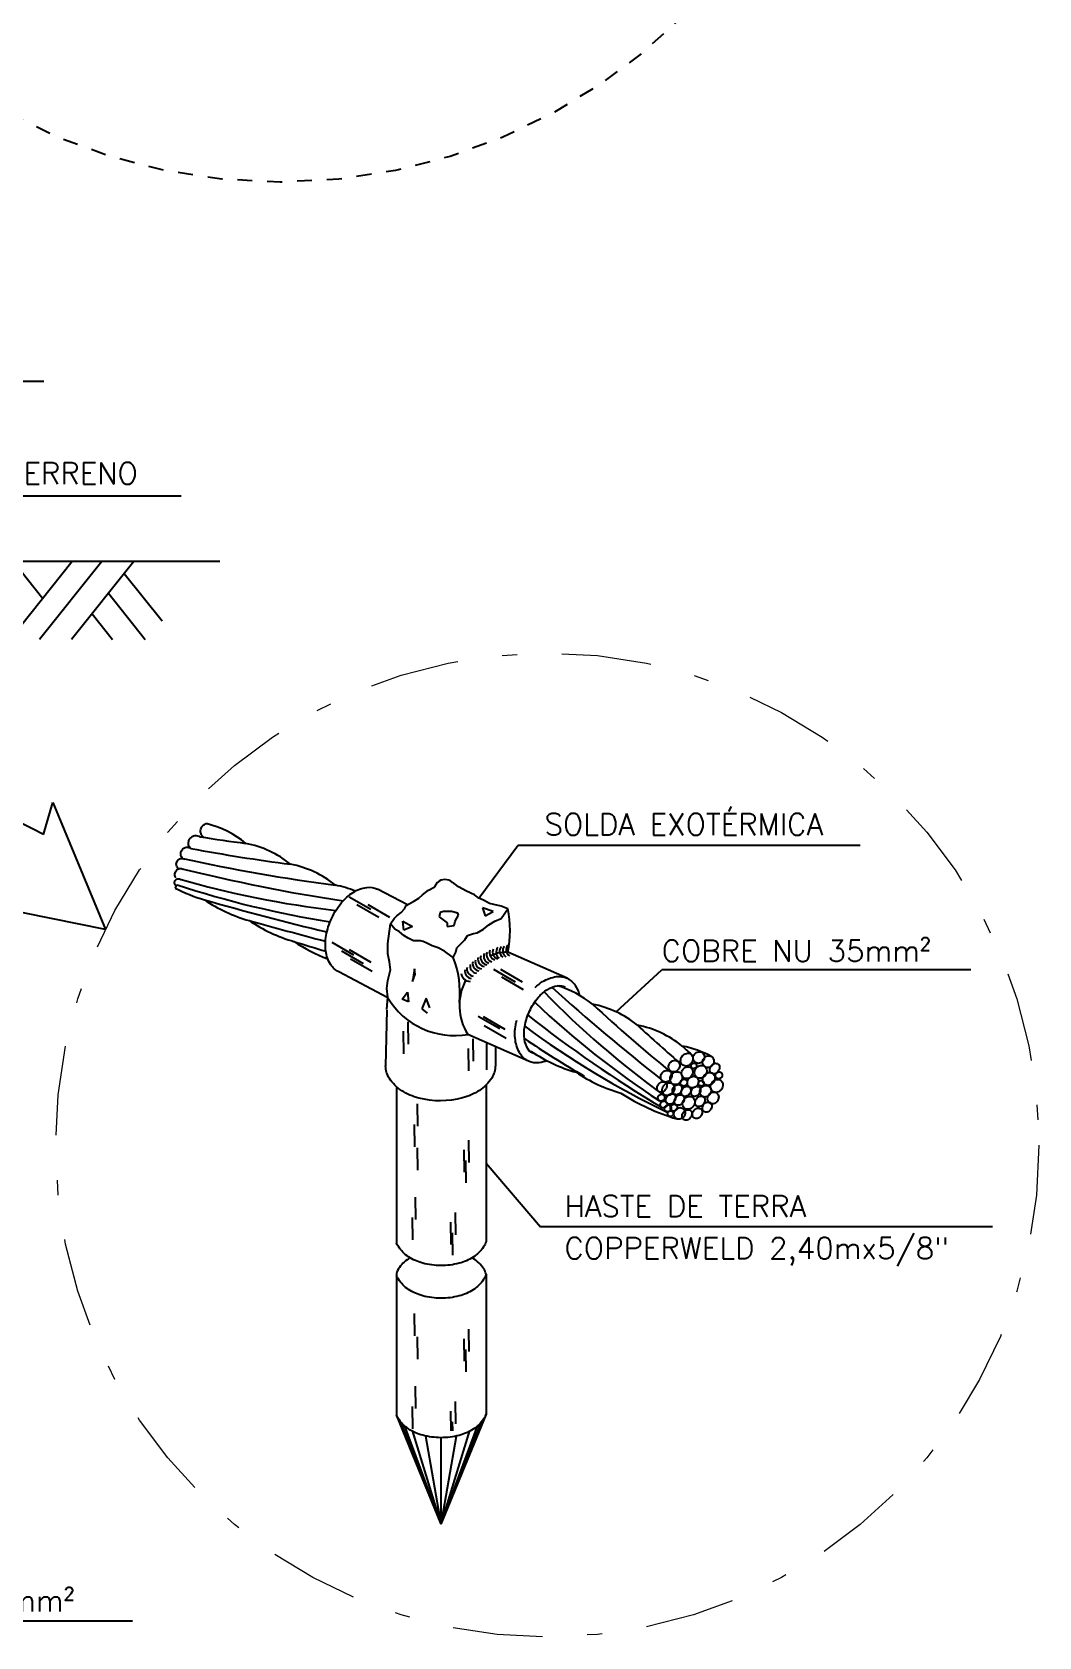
# Model space of a CAD drawing. Header units: millimetres. Extents: x 0 to 114, y 0 to 82.
# Drawn here: x 90.75 to 97.49, y 2.98 to 13.71 of the extents above; entities that cross this region are included whole.
import ezdxf

# ---------------------------------------------------------------- set-up
doc = ezdxf.new("R2010")
doc.units = ezdxf.units.MM
doc.linetypes.add('DASHDOT', pattern=[1, 0.5, -0.25, 0, -0.25])
doc.linetypes.add('DASHDOT2', pattern=[0.5, 0.25, -0.125, 0, -0.125])
for name, color, linetype in [('01', 7, 'Continuous'), ('03', 3, 'Continuous'), ('3', 3, 'Continuous'), ('AUXI-1', 1, 'Continuous'), ('AUXI-2', 2, 'Continuous'), ('SOLID', 254, 'Continuous')]:
    doc.layers.add(name, color=color, linetype=linetype)
doc.styles.add('60-125', font='romans.shx', dxfattribs={"height": 0.2})

# ---------------------------------------------------------------- blocks, each defined once
blk = doc.blocks.new('A$C05F867AE')
at = {"color": 252, "linetype": 'DASHDOT', "lineweight": 0}
blk.add_circle((7.07, 4.2043), 2.7421, dxfattribs=at)
at = {"layer": '01'}
for p, q in [((4.2597, 5.9347), (4.313, 6.1141)), ((4.313, 6.1141), (4.6054, 5.4062)), ((4.6054, 5.4062), (3.9974, 5.5287))]:
    blk.add_line(p, q, dxfattribs=at)
blk.add_arc((2.0971, 1.8554), 4.617, 62.06994, 115.9743, dxfattribs=at)
at = {"layer": '03', "color": 254, "linetype": 'DASHDOT2', "ltscale": 0.1}
blk.add_circle((5.5804, 12.7624), 3.1909, dxfattribs=at)
at = {"layer": '3', "color": 252}
for p, q in [((4.4211, 7.4573), (4.0738, 7.0224)), ((4.0924, 7.4573), (4.2568, 7.2515)), ((4.5855, 7.4573), (4.2381, 7.0224)), ((4.7647, 7.4573), (4.4174, 7.0224)), ((4.7106, 7.3895), (4.9216, 7.1253)), ((4.6228, 7.2796), (4.8282, 7.0224)), ((4.5313, 7.165), (4.6452, 7.0224))]:
    blk.add_line(p, q, dxfattribs=at)
at = {"layer": 'AUXI-1', "color": 252}
for points in [[(5.1539, 5.9191, -0.096725), (5.1425, 5.9322, -0.097742), (5.1369, 5.9484, -0.099216), (5.138, 5.9655, -0.100283), (5.1455, 5.9807, -0.100283), (5.1583, 5.9917, -0.061382), (5.1682, 5.9958, -0.097742)], [(5.0818, 5.8578, -0.108346), (5.0727, 5.8687, -0.102042), (5.0686, 5.8832, -0.094232), (5.0703, 5.8984, -0.089366), (5.0778, 5.9127, -0.089366), (5.0898, 5.9235, -0.094232), (5.1041, 5.929, -0.102042), (5.1191, 5.9286, -0.108346), (5.132, 5.9225, -0.108346)], [(5.0379, 5.8013, -0.104382), (5.0295, 5.8112, -0.100739), (5.0256, 5.8241, -0.095982), (5.0269, 5.8376, -0.09287), (5.0333, 5.8501, -0.09287), (5.0438, 5.8594, -0.095982), (5.0566, 5.8641, -0.100739), (5.0701, 5.8635, -0.104382), (5.0818, 5.8578, -0.104382)], [(5.0007, 5.6932, -0.118585), (4.9947, 5.7007, -0.104671), (4.9923, 5.7112, -0.089579), (4.994, 5.7222, -0.081212), (4.9999, 5.733, -0.081212), (5.0088, 5.7413, -0.089579), (5.0191, 5.7458, -0.104671), (5.0299, 5.746, -0.118585), (5.0386, 5.742, -0.118585)], [(5.0148, 5.7444, -0.103042), (5.0064, 5.7524, -0.100261), (5.0017, 5.7634, -0.096564), (5.0015, 5.7753, -0.094103), (5.006, 5.7868, -0.094103), (5.0143, 5.7958, -0.096564), (5.0251, 5.801, -0.100261), (5.037, 5.8017, -0.103042), (5.0478, 5.7977, -0.103042)], [(5.0332, 5.8058, -0.057478), (5.0383, 5.8017, -0.100261)], [(5.0006, 5.6497, -0.094202), (4.9947, 5.6563, -0.09661), (4.9919, 5.6644, -0.100222), (4.9923, 5.6729, -0.102935), (4.9959, 5.6804, -0.102935), (5.0022, 5.6857, -0.100222), (5.0104, 5.6883, -0.09661), (5.0189, 5.6875, -0.094202), (5.0268, 5.6835, -0.094202)]]:
    blk.add_lwpolyline(points, format="xyb", dxfattribs=at)
for points in [[(7.798, 4.6713, -0.110801), (7.8055, 4.6626, -0.102767), (7.8089, 4.6507, -0.09313), (7.8076, 4.6382, -0.087299), (7.8015, 4.6263, -0.087299), (7.7917, 4.6171, -0.09313), (7.7801, 4.6123, -0.102767), (7.7677, 4.6122, -0.110801), (7.7573, 4.6169, -0.110801), (7.7498, 4.6257, -0.102767), (7.7464, 4.6375, -0.09313), (7.7477, 4.65, -0.087299), (7.7538, 4.662, -0.087299), (7.7636, 4.6712, -0.09313), (7.7752, 4.676, -0.102767), (7.7876, 4.676, -0.110801)], [(7.8705, 4.7104, -0.112931), (7.8786, 4.7009, -0.103347), (7.8822, 4.6879, -0.092165), (7.8806, 4.6741, -0.085565), (7.8738, 4.6609, -0.085565), (7.863, 4.6507, -0.092165), (7.8502, 4.6452, -0.103347), (7.8367, 4.6451, -0.112931), (7.8253, 4.6501, -0.112931), (7.8173, 4.6596, -0.103347), (7.8137, 4.6727, -0.092165), (7.8153, 4.6864, -0.085565), (7.8221, 4.6997, -0.085565), (7.8329, 4.7099, -0.092165), (7.8456, 4.7153, -0.103347), (7.8592, 4.7155, -0.112931)], [(7.8968, 4.6582, -0.09978), (7.9009, 4.6537, -0.099016), (7.9029, 4.6479, -0.097954), (7.9025, 4.6418, -0.097216), (7.8998, 4.6362, -0.097216), (7.8952, 4.6321, -0.097954), (7.8895, 4.63, -0.099016), (7.8833, 4.6303, -0.09978), (7.8779, 4.6329, -0.09978), (7.8738, 4.6375, -0.099016), (7.8718, 4.6432, -0.097954), (7.8722, 4.6494, -0.097216), (7.8749, 4.6549, -0.097216), (7.8795, 4.6591, -0.097954), (7.8852, 4.6611, -0.099016), (7.8913, 4.6608, -0.09978)], [(7.935, 4.7187, -0.106529), (7.9428, 4.7097, -0.101465), (7.9465, 4.6978, -0.095039), (7.9454, 4.6852, -0.090946), (7.9395, 4.6734, -0.090946), (7.9298, 4.6644, -0.095039), (7.9181, 4.6598, -0.101465), (7.9056, 4.66, -0.106529), (7.8948, 4.665, -0.106529), (7.887, 4.674, -0.101465), (7.8833, 4.6859, -0.095039), (7.8844, 4.6984, -0.090946), (7.8903, 4.7102, -0.090946), (7.9, 4.7192, -0.095039), (7.9117, 4.7238, -0.101465), (7.9242, 4.7236, -0.106529)], [(7.9881, 4.6959, -0.106529), (7.9959, 4.687, -0.101465), (7.9996, 4.675, -0.095039), (7.9984, 4.6625, -0.090946), (7.9926, 4.6507, -0.090946), (7.9829, 4.6417, -0.095039), (7.9711, 4.6371, -0.101465), (7.9587, 4.6373, -0.106529), (7.9479, 4.6422, -0.106529), (7.94, 4.6512, -0.101465), (7.9363, 4.6631, -0.095039), (7.9375, 4.6757, -0.090946), (7.9434, 4.6875, -0.090946), (7.953, 4.6965, -0.095039), (7.9648, 4.7011, -0.101465), (7.9773, 4.7009, -0.106529)], [(8.0228, 4.6558, -0.122187), (8.0288, 4.6485, -0.105357), (8.0313, 4.6378, -0.08792), (8.0296, 4.6266, -0.078612), (8.0237, 4.6155, -0.078612), (8.0146, 4.6067, -0.08792), (8.0044, 4.6019, -0.105357), (7.9935, 4.6013, -0.122187), (7.9847, 4.6049, -0.122187), (7.9787, 4.6123, -0.105357), (7.9762, 4.6229, -0.08792), (7.9779, 4.6341, -0.078612), (7.9838, 4.6453, -0.078612), (7.9929, 4.6541, -0.08792), (8.0031, 4.6589, -0.105357), (8.014, 4.6595, -0.122187)], [(7.7541, 4.6153, -0.110801), (7.7615, 4.6065, -0.102767), (7.765, 4.5947, -0.09313), (7.7636, 4.5822, -0.087299), (7.7575, 4.5702, -0.087299), (7.7477, 4.561, -0.09313), (7.7361, 4.5562, -0.102767), (7.7238, 4.5562, -0.110801), (7.7133, 4.5609, -0.110801), (7.7058, 4.5696, -0.102767), (7.7024, 4.5815, -0.09313), (7.7038, 4.594, -0.087299), (7.7098, 4.6059, -0.087299), (7.7196, 4.6151, -0.09313), (7.7312, 4.6199, -0.102767), (7.7436, 4.62, -0.110801)], [(7.8114, 4.6074, -0.112931), (7.8194, 4.5979, -0.103347), (7.8231, 4.5849, -0.092165), (7.8214, 4.5711, -0.085565), (7.8147, 4.5579, -0.085565), (7.8038, 4.5476, -0.092165), (7.7911, 4.5422, -0.103347), (7.7776, 4.542, -0.112931), (7.7662, 4.5471, -0.112931), (7.7582, 4.5566, -0.103347), (7.7545, 4.5696, -0.092165), (7.7561, 4.5834, -0.085565), (7.7629, 4.5966, -0.085565), (7.7737, 4.6068, -0.092165), (7.7865, 4.6123, -0.103347), (7.8, 4.6124, -0.112931)], [(7.8437, 4.5683, -0.106794), (7.8484, 4.563, -0.101551), (7.8505, 4.5559, -0.094922), (7.8499, 4.5484, -0.090713), (7.8463, 4.5413, -0.090713), (7.8406, 4.536, -0.094922), (7.8335, 4.5332, -0.101551), (7.8261, 4.5333, -0.106794), (7.8197, 4.5363, -0.106794), (7.815, 4.5416, -0.101551), (7.8128, 4.5487, -0.094922), (7.8135, 4.5562, -0.090713), (7.817, 4.5633, -0.090713), (7.8228, 4.5686, -0.094922), (7.8298, 4.5714, -0.101551), (7.8373, 4.5713, -0.106794)], [(7.8708, 4.635, -0.110801), (7.8783, 4.6262, -0.102767), (7.8817, 4.6144, -0.09313), (7.8803, 4.6019, -0.087299), (7.8743, 4.5899, -0.087299), (7.8645, 4.5807, -0.09313), (7.8529, 4.5759, -0.102767), (7.8405, 4.5759, -0.110801), (7.83, 4.5806, -0.110801), (7.8226, 4.5893, -0.102767), (7.8192, 4.6012, -0.09313), (7.8205, 4.6137, -0.087299), (7.8266, 4.6256, -0.087299), (7.8364, 4.6348, -0.09313), (7.848, 4.6396, -0.102767), (7.8603, 4.6397, -0.110801)], [(7.9027, 4.5819, -0.110801), (7.9101, 4.5732, -0.102767), (7.9135, 4.5613, -0.09313), (7.9122, 4.5488, -0.087299), (7.9061, 4.5369, -0.087299), (7.8963, 4.5277, -0.09313), (7.8847, 4.5229, -0.102767), (7.8724, 4.5228, -0.110801), (7.8619, 4.5275, -0.110801), (7.8544, 4.5363, -0.102767), (7.851, 4.5481, -0.09313), (7.8524, 4.5606, -0.087299), (7.8584, 4.5726, -0.087299), (7.8682, 4.5818, -0.09313), (7.8798, 4.5866, -0.102767), (7.8922, 4.5866, -0.110801)], [(7.9479, 4.6422, -0.112931), (7.9559, 4.6328, -0.103347), (7.9595, 4.6197, -0.092165), (7.9579, 4.606, -0.085565), (7.9511, 4.5927, -0.085565), (7.9403, 4.5825, -0.092165), (7.9276, 4.5771, -0.103347), (7.914, 4.5769, -0.112931), (7.9027, 4.5819, -0.112931), (7.8946, 4.5914, -0.103347), (7.891, 4.6045, -0.092165), (7.8926, 4.6182, -0.085565), (7.8994, 4.6315, -0.085565), (7.9102, 4.6417, -0.092165), (7.9229, 4.6471, -0.103347), (7.9365, 4.6473, -0.112931)], [(7.9378, 4.5613, -0.09978), (7.9418, 4.5567, -0.099016), (7.9438, 4.5509, -0.097954), (7.9434, 4.5448, -0.097216), (7.9408, 4.5393, -0.097216), (7.9362, 4.5351, -0.097954), (7.9304, 4.533, -0.099016), (7.9243, 4.5333, -0.09978), (7.9188, 4.536, -0.09978), (7.9148, 4.5405, -0.099016), (7.9128, 4.5463, -0.097954), (7.9131, 4.5524, -0.097216), (7.9158, 4.558, -0.097216), (7.9204, 4.5621, -0.097954), (7.9262, 4.5642, -0.099016), (7.9323, 4.5639, -0.09978)], [(7.9933, 4.6028, -0.112931), (8.0014, 4.5934, -0.103347), (8.005, 4.5803, -0.092165), (8.0034, 4.5666, -0.085565), (7.9966, 4.5533, -0.085565), (7.9858, 4.5431, -0.092165), (7.9731, 4.5377, -0.103347), (7.9595, 4.5375, -0.112931), (7.9481, 4.5425, -0.112931), (7.9401, 4.552, -0.103347), (7.9365, 4.5651, -0.092165), (7.9381, 4.5788, -0.085565), (7.9449, 4.5921, -0.085565), (7.9557, 4.6023, -0.092165), (7.9684, 4.6077, -0.103347), (7.982, 4.6079, -0.112931)], [(8.0376, 4.5639, -0.112931), (8.0457, 4.5544, -0.103347), (8.0493, 4.5414, -0.092165), (8.0477, 4.5276, -0.085565), (8.0409, 4.5144, -0.085565), (8.0301, 4.5042, -0.092165), (8.0174, 4.4987, -0.103347), (8.0038, 4.4986, -0.112931), (7.9924, 4.5036, -0.112931), (7.9844, 4.5131, -0.103347), (7.9808, 4.5261, -0.092165), (7.9824, 4.5399, -0.085565), (7.9892, 4.5531, -0.085565), (8, 4.5634, -0.092165), (8.0127, 4.5688, -0.103347), (8.0263, 4.569, -0.112931)], [(8.0391, 4.6085, -0.106794), (8.0438, 4.6031, -0.101551), (8.046, 4.596, -0.094922), (8.0453, 4.5885, -0.090713), (8.0418, 4.5815, -0.090713), (8.036, 4.5761, -0.094922), (8.029, 4.5733, -0.101551), (8.0215, 4.5735, -0.106794), (8.0151, 4.5764, -0.106794), (8.0105, 4.5818, -0.101551), (8.0083, 4.5889, -0.094922), (8.0089, 4.5964, -0.090713), (8.0125, 4.6034, -0.090713), (8.0182, 4.6088, -0.094922), (8.0253, 4.6116, -0.101551), (8.0327, 4.6114, -0.106794)], [(7.7284, 4.5533, -0.122187), (7.7344, 4.5459, -0.105357), (7.737, 4.5353, -0.08792), (7.7352, 4.5241, -0.078612), (7.7293, 4.5129, -0.078612), (7.7203, 4.5041, -0.08792), (7.7101, 4.4993, -0.105357), (7.6991, 4.4987, -0.122187), (7.6904, 4.5024, -0.122187), (7.6844, 4.5098, -0.105357), (7.6819, 4.5204, -0.08792), (7.6836, 4.5316, -0.078612), (7.6895, 4.5428, -0.078612), (7.6986, 4.5516, -0.08792), (7.7088, 4.5564, -0.105357), (7.7197, 4.557, -0.122187)], [(7.7177, 4.4842, -0.106794), (7.7223, 4.4789, -0.101551), (7.7245, 4.4718, -0.094922), (7.7238, 4.4643, -0.090713), (7.7203, 4.4572, -0.090713), (7.7145, 4.4519, -0.094922), (7.7075, 4.4491, -0.101551), (7.7001, 4.4492, -0.106794), (7.6936, 4.4522, -0.106794), (7.689, 4.4575, -0.101551), (7.6868, 4.4646, -0.094922), (7.6875, 4.4721, -0.090713), (7.691, 4.4792, -0.090713), (7.6968, 4.4845, -0.094922), (7.7038, 4.4873, -0.101551), (7.7112, 4.4872, -0.106794)], [(7.7671, 4.5455, -0.112931), (7.7752, 4.536, -0.103347), (7.7788, 4.5229, -0.092165), (7.7772, 4.5092, -0.085565), (7.7704, 4.4959, -0.085565), (7.7596, 4.4857, -0.092165), (7.7468, 4.4803, -0.103347), (7.7333, 4.4801, -0.112931), (7.7219, 4.4852, -0.112931), (7.7139, 4.4947, -0.103347), (7.7103, 4.5077, -0.092165), (7.7119, 4.5215, -0.085565), (7.7187, 4.5347, -0.085565), (7.7295, 4.5449, -0.092165), (7.7422, 4.5504, -0.103347), (7.7558, 4.5505, -0.112931)], [(7.777, 4.4866, -0.122187), (7.783, 4.4793, -0.105357), (7.7855, 4.4686, -0.08792), (7.7838, 4.4574, -0.078612), (7.7779, 4.4463, -0.078612), (7.7688, 4.4375, -0.08792), (7.7586, 4.4327, -0.105357), (7.7476, 4.4321, -0.122187), (7.7389, 4.4358, -0.122187), (7.7329, 4.4431, -0.105357), (7.7304, 4.4537, -0.08792), (7.7321, 4.4649, -0.078612), (7.738, 4.4761, -0.078612), (7.7471, 4.4849, -0.08792), (7.7573, 4.4897, -0.105357), (7.7682, 4.4903, -0.122187)], [(7.8126, 4.5373, -0.120068), (7.8185, 4.5302, -0.104968), (7.821, 4.5199, -0.088896), (7.8194, 4.5092, -0.080125), (7.8139, 4.4985, -0.080125), (7.8052, 4.4902, -0.088896), (7.7953, 4.4856, -0.104968), (7.7848, 4.4852, -0.120068), (7.7763, 4.4888, -0.120068), (7.7704, 4.4959, -0.104968), (7.7679, 4.5062, -0.088896), (7.7695, 4.5169, -0.080125), (7.7751, 4.5276, -0.080125), (7.7837, 4.536, -0.088896), (7.7936, 4.5405, -0.104968), (7.8041, 4.541, -0.120068)], [(7.8255, 4.4806, -0.122187), (7.8315, 4.4732, -0.105357), (7.834, 4.4626, -0.08792), (7.8323, 4.4514, -0.078612), (7.8264, 4.4402, -0.078612), (7.8173, 4.4314, -0.08792), (7.8071, 4.4266, -0.105357), (7.7962, 4.426, -0.122187), (7.7874, 4.4297, -0.122187), (7.7814, 4.437, -0.105357), (7.7789, 4.4477, -0.08792), (7.7806, 4.4589, -0.078612), (7.7865, 4.47, -0.078612), (7.7956, 4.4788, -0.08792), (7.8058, 4.4836, -0.105357), (7.8168, 4.4842, -0.122187)], [(7.8619, 4.5275, -0.120068), (7.8678, 4.5204, -0.104968), (7.8703, 4.5101, -0.088896), (7.8687, 4.4994, -0.080125), (7.8631, 4.4887, -0.080125), (7.8544, 4.4804, -0.088896), (7.8446, 4.4758, -0.104968), (7.834, 4.4754, -0.120068), (7.8255, 4.479, -0.120068), (7.8196, 4.4861, -0.104968), (7.8171, 4.4964, -0.088896), (7.8187, 4.5071, -0.080125), (7.8243, 4.5178, -0.080125), (7.833, 4.5262, -0.088896), (7.8428, 4.5307, -0.104968), (7.8534, 4.5312, -0.120068)], [(7.8811, 4.4695, -0.112931), (7.8892, 4.46, -0.103347), (7.8928, 4.447, -0.092165), (7.8912, 4.4332, -0.085565), (7.8844, 4.42, -0.085565), (7.8736, 4.4097, -0.092165), (7.8609, 4.4043, -0.103347), (7.8473, 4.4042, -0.112931), (7.8359, 4.4092, -0.112931), (7.8279, 4.4187, -0.103347), (7.8243, 4.4317, -0.092165), (7.8259, 4.4455, -0.085565), (7.8327, 4.4587, -0.085565), (7.8435, 4.469, -0.092165), (7.8562, 4.4744, -0.103347), (7.8698, 4.4746, -0.112931)], [(7.9165, 4.5275, -0.120068), (7.9224, 4.5204, -0.104968), (7.9249, 4.5101, -0.088896), (7.9233, 4.4994, -0.080125), (7.9177, 4.4887, -0.080125), (7.909, 4.4804, -0.088896), (7.8992, 4.4758, -0.104968), (7.8886, 4.4754, -0.120068), (7.8801, 4.479, -0.120068), (7.8742, 4.4861, -0.104968), (7.8717, 4.4964, -0.088896), (7.8733, 4.5071, -0.080125), (7.8789, 4.5178, -0.080125), (7.8876, 4.5262, -0.088896), (7.8974, 4.5307, -0.104968), (7.908, 4.5312, -0.120068)], [(7.9407, 4.473, -0.122187), (7.9467, 4.4656, -0.105357), (7.9492, 4.455, -0.08792), (7.9475, 4.4438, -0.078612), (7.9416, 4.4326, -0.078612), (7.9326, 4.4238, -0.08792), (7.9223, 4.419, -0.105357), (7.9114, 4.4184, -0.122187), (7.9027, 4.4221, -0.122187), (7.8967, 4.4295, -0.105357), (7.8942, 4.4401, -0.08792), (7.8959, 4.4513, -0.078612), (7.9018, 4.4625, -0.078612), (7.9108, 4.4713, -0.08792), (7.9211, 4.4761, -0.105357), (7.932, 4.4767, -0.122187)], [(7.9729, 4.5315, -0.110801), (7.9804, 4.5228, -0.102767), (7.9838, 4.5109, -0.09313), (7.9825, 4.4984, -0.087299), (7.9764, 4.4865, -0.087299), (7.9666, 4.4773, -0.09313), (7.955, 4.4725, -0.102767), (7.9426, 4.4724, -0.110801), (7.9322, 4.4771, -0.110801), (7.9247, 4.4859, -0.102767), (7.9213, 4.4977, -0.09313), (7.9226, 4.5102, -0.087299), (7.9287, 4.5222, -0.087299), (7.9385, 4.5314, -0.09313), (7.9501, 4.5362, -0.102767), (7.9625, 4.5362, -0.110801)], [(8.0149, 4.4936, -0.110801), (8.0224, 4.4849, -0.102767), (8.0258, 4.473, -0.09313), (8.0245, 4.4605, -0.087299), (8.0184, 4.4486, -0.087299), (8.0086, 4.4394, -0.09313), (7.997, 4.4346, -0.102767), (7.9846, 4.4345, -0.110801), (7.9742, 4.4392, -0.110801), (7.9667, 4.448, -0.102767), (7.9633, 4.4598, -0.09313), (7.9646, 4.4723, -0.087299), (7.9707, 4.4843, -0.087299), (7.9805, 4.4935, -0.09313), (7.9921, 4.4983, -0.102767), (8.0045, 4.4983, -0.110801)], [(7.7313, 4.4464, -0.106794), (7.736, 4.441, -0.101551), (7.7382, 4.4339, -0.094922), (7.7375, 4.4264, -0.090713), (7.734, 4.4193, -0.090713), (7.7282, 4.414, -0.094922), (7.7212, 4.4112, -0.101551), (7.7137, 4.4113, -0.106794), (7.7073, 4.4143, -0.106794), (7.7026, 4.4196, -0.101551), (7.7005, 4.4267, -0.094922), (7.7011, 4.4342, -0.090713), (7.7047, 4.4413, -0.090713), (7.7104, 4.4467, -0.094922), (7.7175, 4.4494, -0.101551), (7.7249, 4.4493, -0.106794)], [(7.7542, 4.4244, -0.106794), (7.7589, 4.419, -0.101551), (7.7611, 4.4119, -0.094922), (7.7604, 4.4044, -0.090713), (7.7569, 4.3974, -0.090713), (7.7511, 4.392, -0.094922), (7.7441, 4.3893, -0.101551), (7.7366, 4.3894, -0.106794), (7.7302, 4.3923, -0.106794), (7.7256, 4.3977, -0.101551), (7.7234, 4.4048, -0.094922), (7.7241, 4.4123, -0.090713), (7.7276, 4.4193, -0.090713), (7.7333, 4.4247, -0.094922), (7.7404, 4.4275, -0.101551), (7.7478, 4.4274, -0.106794)], [(7.7664, 4.3915, -0.09978), (7.7705, 4.387, -0.099016), (7.7725, 4.3812, -0.097954), (7.7721, 4.3751, -0.097216), (7.7694, 4.3696, -0.097216), (7.7648, 4.3654, -0.097954), (7.7591, 4.3633, -0.099016), (7.753, 4.3636, -0.09978), (7.7475, 4.3662, -0.09978), (7.7434, 4.3708, -0.099016), (7.7414, 4.3766, -0.097954), (7.7418, 4.3827, -0.097216), (7.7445, 4.3882, -0.097216), (7.7491, 4.3924, -0.097954), (7.7548, 4.3945, -0.099016), (7.7609, 4.3942, -0.09978)], [(7.7874, 4.4282, -0.106794), (7.7921, 4.4228, -0.101551), (7.7943, 4.4157, -0.094922), (7.7936, 4.4082, -0.090713), (7.7901, 4.4012, -0.090713), (7.7843, 4.3958, -0.094922), (7.7773, 4.393, -0.101551), (7.7698, 4.3931, -0.106794), (7.7634, 4.3961, -0.106794), (7.7588, 4.4014, -0.101551), (7.7566, 4.4086, -0.094922), (7.7572, 4.4161, -0.090713), (7.7608, 4.4231, -0.090713), (7.7665, 4.4285, -0.094922), (7.7736, 4.4312, -0.101551), (7.781, 4.4311, -0.106794)], [(7.8274, 4.4073, -0.110801), (7.8348, 4.3985, -0.102767), (7.8383, 4.3867, -0.09313), (7.8369, 4.3742, -0.087299), (7.8308, 4.3622, -0.087299), (7.8211, 4.353, -0.09313), (7.8094, 4.3482, -0.102767), (7.7971, 4.3482, -0.110801), (7.7866, 4.3529, -0.110801), (7.7791, 4.3616, -0.102767), (7.7757, 4.3735, -0.09313), (7.7771, 4.386, -0.087299), (7.7831, 4.3979, -0.087299), (7.7929, 4.4071, -0.09313), (7.8045, 4.4119, -0.102767), (7.8169, 4.412, -0.110801)], [(7.8679, 4.3972, -0.122187), (7.8739, 4.3899, -0.105357), (7.8765, 4.3792, -0.08792), (7.8747, 4.368, -0.078612), (7.8688, 4.3569, -0.078612), (7.8598, 4.3481, -0.08792), (7.8496, 4.3433, -0.105357), (7.8386, 4.3427, -0.122187), (7.8299, 4.3464, -0.122187), (7.8239, 4.3537, -0.105357), (7.8214, 4.3643, -0.08792), (7.8231, 4.3755, -0.078612), (7.829, 4.3867, -0.078612), (7.838, 4.3955, -0.08792), (7.8483, 4.4003, -0.105357), (7.8592, 4.4009, -0.122187)], [(7.9256, 4.4063, -0.122187), (7.9316, 4.399, -0.105357), (7.9341, 4.3883, -0.08792), (7.9324, 4.3771, -0.078612), (7.9265, 4.366, -0.078612), (7.9174, 4.3572, -0.08792), (7.9072, 4.3524, -0.105357), (7.8962, 4.3518, -0.122187), (7.8875, 4.3554, -0.122187), (7.8815, 4.3628, -0.105357), (7.879, 4.3734, -0.08792), (7.8807, 4.3846, -0.078612), (7.8866, 4.3958, -0.078612), (7.8957, 4.4046, -0.08792), (7.9059, 4.4094, -0.105357), (7.9168, 4.41, -0.122187)], [(7.9795, 4.44, -0.120068), (7.9854, 4.4329, -0.104968), (7.9879, 4.4227, -0.088896), (7.9863, 4.4119, -0.080125), (7.9807, 4.4012, -0.080125), (7.9721, 4.3929, -0.088896), (7.9622, 4.3883, -0.104968), (7.9516, 4.3879, -0.120068), (7.9431, 4.3915, -0.120068), (7.9373, 4.3987, -0.104968), (7.9348, 4.4089, -0.088896), (7.9363, 4.4197, -0.080125), (7.9419, 4.4303, -0.080125), (7.9506, 4.4387, -0.088896), (7.9605, 4.4432, -0.104968), (7.971, 4.4437, -0.120068)]]:
    blk.add_lwpolyline(points, format="xyb", close=True, dxfattribs=at)
for centre, radius, start, end in [((5.0338, 5.4514), 0.5607, 50.7631, 76.13426), ((6.6699, 15.7238), 9.9212, 261.08233, 262.57873), ((6.9199, 15.6072), 9.9212, 259.32329, 262.57873), ((5.2838, 5.3349), 0.5607, 50.7631, 79.2369), ((7.4197, 15.3741), 9.9212, 256.02938, 261.36923), ((7.1698, 15.4907), 9.9212, 257.59151, 262.57873), ((5.5337, 5.2184), 0.5607, 50.7631, 79.2369), ((5.0206, 5.6337), 0.0256, 124.61084, 173.70231), ((5.4121, 6.444), 0.9088, 242.68493, 253.72662), ((6.7396, 10.9396), 5.5619, 251.83893, 260.88353), ((6.5291, 10.9386), 5.4644, 253.90889, 263.28992), ((5.7836, 5.1018), 0.5607, 67.39211, 79.2369), ((9.3966, 20.3027), 15.329, 253.94594, 256.58702), ((5.6621, 6.3274), 0.9088, 236.27338, 253.72662), ((16.3, 44.9327), 40.9528, 254.57484, 255.1913), ((5.912, 6.2109), 0.9088, 236.27338, 253.72662), ((51.3824, 155.1813), 156.6641, 253.030237, 253.098098), ((6.1619, 6.0944), 0.9088, 236.27338, 249.64116), ((10.7453, 8.6605), 5.1596, 224.28628, 233.98239), ((13.7853, 12.4107), 9.9212, 227.60196, 232.19561), ((6.9679, 4.5544), 0.5607, 50.7631, 73.57318), ((11.2317, 10.3407), 6.8945, 231.72946, 239.23165), ((10.3364, 8.5095), 4.842, 226.44073, 236.96345), ((14.0352, 12.2941), 9.9212, 227.42127, 230.73767), ((7.2178, 4.4379), 0.5607, 50.7631, 79.2369), ((9.9239, 8.9079), 5.0211, 233.59884, 244.20293), ((7.4677, 4.3213), 0.5607, 50.7631, 79.2369), ((14.2851, 12.1776), 9.9212, 227.42127, 229.34775), ((10.0063, 9.322), 5.4644, 235.89167, 240.02793), ((14.5351, 12.061), 9.9212, 227.42127, 227.87933), ((7.7177, 4.2048), 0.5607, 61.16324, 79.2369), ((7.2351, 5.5988), 0.9088, 253.05731, 253.72662), ((7.485, 5.4822), 0.9088, 236.27338, 253.72662), ((7.735, 5.3657), 0.9088, 236.27338, 253.72662), ((8.1619, 5.5637), 1.269, 237.51344, 253.03353)]:
    blk.add_arc(centre, radius, start, end, dxfattribs=at)
at = {"layer": 'AUXI-2', "color": 7}
for p, q in [((6.4077, 5.6242), (6.4422, 5.6439)), ((6.4422, 5.6439), (6.457, 5.6686)), ((6.5754, 5.6439), (6.5409, 5.6686)), ((6.6198, 5.6193), (6.5754, 5.6439)), ((6.0861, 5.5162), (5.9649, 5.5862)), ((6.2898, 5.5426), (6.1232, 5.6312)), ((6.2832, 5.5388), (6.3288, 5.5651)), ((6.3288, 5.5651), (6.3535, 5.5798)), ((6.3535, 5.5798), (6.3732, 5.5996)), ((6.3732, 5.5996), (6.4077, 5.6242)), ((6.6642, 5.5996), (6.6198, 5.6193)), ((6.6888, 5.5798), (6.6642, 5.5996)), ((6.7135, 5.57), (6.6888, 5.5798)), ((6.748, 5.5503), (6.7135, 5.57)), ((6.7727, 5.5453), (6.748, 5.5503)), ((6.1297, 5.4726), (6.0085, 5.5426)), ((6.1928, 5.4726), (6.0715, 5.5426)), ((6.1956, 5.4371), (6.2154, 5.4665)), ((6.2154, 5.4665), (6.2302, 5.4813)), ((6.2302, 5.4813), (6.2548, 5.501)), ((6.2548, 5.501), (6.2746, 5.5207)), ((6.2746, 5.5207), (6.2832, 5.5388)), ((6.4718, 5.501), (6.4669, 5.4763)), ((6.4669, 5.4763), (6.5113, 5.4419)), ((6.4916, 5.5059), (6.4718, 5.501)), ((6.5359, 5.5059), (6.4916, 5.5059)), ((6.5705, 5.4961), (6.5359, 5.5059)), ((6.5557, 5.4517), (6.5754, 5.4862)), ((6.5754, 5.4862), (6.5705, 5.4961)), ((6.7677, 5.5059), (6.7086, 5.5256)), ((6.7086, 5.5256), (6.7234, 5.4813)), ((6.7234, 5.4813), (6.7677, 5.5059)), ((6.8121, 5.5355), (6.7727, 5.5453)), ((6.7776, 5.4517), (6.8121, 5.4665)), ((6.8504, 5.521), (6.8121, 5.5355)), ((6.8121, 5.4665), (6.8504, 5.521)), ((6.1809, 5.3285), (6.1956, 5.4371)), ((6.2203, 5.4074), (6.1956, 5.4371)), ((6.245, 5.3926), (6.2203, 5.4074)), ((6.2696, 5.3729), (6.245, 5.3926)), ((6.2647, 5.4517), (6.3189, 5.4221)), ((6.2696, 5.4024), (6.2647, 5.4517)), ((6.3189, 5.4221), (6.2696, 5.4024)), ((6.2943, 5.3581), (6.2696, 5.3729)), ((6.5113, 5.4419), (6.5113, 5.4221)), ((6.5113, 5.4221), (6.5507, 5.4271)), ((6.5507, 5.4271), (6.5557, 5.4517)), ((6.6099, 5.3482), (6.6247, 5.3729)), ((6.6247, 5.3729), (6.6592, 5.3827)), ((6.6592, 5.3827), (6.679, 5.3876)), ((6.679, 5.3876), (6.7135, 5.4074)), ((6.7135, 5.4074), (6.7431, 5.432)), ((6.7431, 5.432), (6.7776, 5.4517)), ((5.9915, 5.2631), (5.8703, 5.3331)), ((6.0449, 5.2147), (5.9236, 5.2847)), ((6.0885, 5.2217), (5.9673, 5.2917)), ((6.1809, 5.2694), (6.1809, 5.3285)), ((6.3239, 5.3433), (6.2943, 5.3581)), ((6.3633, 5.3433), (6.3239, 5.3433)), ((6.3781, 5.3384), (6.3633, 5.3433)), ((6.4028, 5.3285), (6.3781, 5.3384)), ((6.4274, 5.3137), (6.4028, 5.3285)), ((6.462, 5.3039), (6.4274, 5.3137)), ((6.4965, 5.2841), (6.462, 5.3039)), ((6.5113, 5.2743), (6.4965, 5.2841)), ((6.5442, 5.2504), (6.5606, 5.2792)), ((6.5606, 5.2792), (6.5655, 5.3039)), ((6.5655, 5.3039), (6.5803, 5.3186)), ((6.5803, 5.3186), (6.5951, 5.3334)), ((6.5951, 5.3334), (6.6099, 5.3482)), ((7.1803, 5.1338), (6.8504, 5.2791)), ((6.0934, 5.1711), (5.9721, 5.241)), ((6.1907, 5.225), (6.1809, 5.2694)), ((6.1956, 5.1806), (6.1907, 5.225)), ((6.5442, 5.2504), (6.5113, 5.2743)), ((6.1804, 5.0243), (5.9077, 5.1692)), ((6.1759, 5.0771), (6.1809, 5.1215)), ((6.1809, 5.1215), (6.1956, 5.1806)), ((6.3288, 5.1856), (6.3189, 5.1166)), ((6.3189, 5.1166), (6.3337, 5.156)), ((6.3337, 5.156), (6.3288, 5.1856)), ((6.8935, 5.1129), (6.7723, 5.1829)), ((6.9323, 5.1129), (6.8111, 5.1829)), ((6.9372, 5.0693), (6.8159, 5.1393)), ((6.1809, 5.0279), (6.1759, 5.0771)), ((6.1759, 4.9589), (6.1809, 5.0279)), ((6.2615, 5.0176), (6.2911, 5.057)), ((6.296, 5.0028), (6.2615, 5.0176)), ((6.2911, 5.057), (6.296, 5.0028)), ((6.3946, 5.0225), (6.37, 4.9634)), ((6.4144, 4.9683), (6.3946, 5.0225)), ((6.1759, 4.9556), (6.1686, 4.6453)), ((6.37, 4.9634), (6.3996, 4.9387)), ((6.8062, 4.8512), (6.685, 4.9212)), ((6.2657, 4.8381), (6.2678, 4.7135)), ((6.2917, 4.8916), (6.2938, 4.767)), ((6.8353, 4.8485), (6.7141, 4.9185)), ((6.8402, 4.7979), (6.7189, 4.8679)), ((6.9649, 4.6718), (6.6265, 4.8211)), ((6.6283, 4.7424), (6.6305, 4.6178)), ((6.6543, 4.7959), (6.6565, 4.6713)), ((6.7312, 4.7723), (6.731, 4.6242)), ((6.7803, 4.7506), (6.7803, 4.6473)), ((6.2287, 4.5298), (6.2287, 3.6599)), ((6.7284, 4.5385), (6.7284, 3.6669)), ((6.3443, 4.4332), (6.3464, 4.3086)), ((6.3277, 4.3195), (6.3298, 4.1949)), ((6.6309, 4.2317), (6.633, 4.1071)), ((6.3443, 4.1893), (6.3464, 4.0647)), ((6.6049, 4.1782), (6.6071, 4.0536)), ((6.6143, 4.118), (6.6164, 3.9934)), ((6.3337, 3.9135), (6.3358, 3.7889)), ((6.3337, 3.9135), (6.3358, 3.7889)), ((6.3171, 3.7997), (6.3192, 3.6751)), ((6.5306, 3.7751), (6.5328, 3.6505)), ((6.5566, 3.8286), (6.5587, 3.704)), ((6.54, 3.7149), (6.5421, 3.5903)), ((6.2287, 3.476), (6.2287, 2.7005)), ((6.7284, 3.4847), (6.7284, 2.7005)), ((6.3277, 3.2657), (6.3298, 3.1411)), ((6.3443, 3.1355), (6.3464, 3.0109)), ((6.6309, 3.1779), (6.633, 3.0533)), ((6.6049, 3.1244), (6.6071, 2.9998)), ((6.6143, 3.0642), (6.6164, 2.9396)), ((6.3337, 2.8597), (6.3358, 2.7351)), ((6.3337, 2.8597), (6.3358, 2.7351)), ((6.5566, 2.7748), (6.5587, 2.6502)), ((6.4786, 2.0914), (6.2287, 2.7005)), ((6.3171, 2.746), (6.3192, 2.6214)), ((6.4786, 2.0914), (6.7284, 2.7005)), ((6.5306, 2.7213), (6.5325, 2.6104)), ((6.4786, 2.0914), (6.2532, 2.6599)), ((6.4786, 2.0914), (6.276, 2.6367)), ((6.4786, 2.0914), (6.319, 2.6131)), ((6.4786, 2.0914), (6.7039, 2.6599)), ((6.4786, 2.0914), (6.6811, 2.6367)), ((6.4786, 2.0914), (6.6381, 2.6131)), ((6.54, 2.6611), (6.5408, 2.6105)), ((6.4786, 2.0914), (6.3935, 2.582)), ((6.4786, 2.0914), (6.5637, 2.582)), ((6.4786, 2.0914), (6.4786, 2.5729))]:
    blk.add_line(p, q, dxfattribs=at)
for points in [[(5.9077, 5.1692, -0.144516), (5.8622, 5.2094, -0.107176), (5.8347, 5.2856, -0.077736), (5.8366, 5.3714, -0.064918), (5.8675, 5.4692, -0.064918), (5.9225, 5.5557, -0.077736), (5.987, 5.6123, -0.107176), (6.0631, 5.6402, -0.144516), (6.1232, 5.6312, -0.144516)], [(6.806, 5.2768, -0.01835), (6.8198, 5.2793, -0.071885), (6.8504, 5.2791, -0.144516)], [(7.0018, 5.0819, -0.048527), (7.0442, 5.1149, -0.107176), (7.1203, 5.1428, -0.144516), (7.1803, 5.1338, -0.144516)], [(7.1803, 5.1338, -0.144516), (7.2258, 5.0936, -0.079371), (7.2494, 5.0381, -0.077736)], [(7, 4.7137, -0.209857), (6.9626, 4.7391, -0.107176), (6.9424, 4.795, -0.077736), (6.9439, 4.865, -0.064918), (6.9709, 4.9502, -0.064918), (7.0188, 5.0257, -0.077736), (7.0715, 5.0719, -0.107176), (7.1273, 5.0923, -0.109275), (7.1697, 5.0864)], [(7.0688, 4.6743, -0.059538), (7.0249, 4.6628, -0.144516), (6.9649, 4.6718, -0.144516), (6.9194, 4.712, -0.107176), (6.8919, 4.7883, -0.077736), (6.8937, 4.874, -0.016711), (6.8993, 4.8999, -0.064918)], [(6.1686, 4.6453, -0.001618), (6.1686, 4.6462, -0.100477)], [(6.353, 4.466, -0.077736), (6.2586, 4.5071, -0.107176), (6.1894, 4.5755, -0.144516), (6.1686, 4.6453, -0.144516)], [(6.7803, 4.6473, -0.144516), (6.7599, 4.5774, -0.107176), (6.6911, 4.5085, -0.077736), (6.597, 4.4668, -0.130386), (6.353, 4.466, -0.064918)], [(6.7284, 3.6669, -0.07829), (6.7148, 3.6364, -0.107176), (6.6571, 3.5794, -0.077736), (6.5784, 3.5452, -0.064918), (6.4767, 3.5323, -0.064918), (6.3751, 3.5459, -0.077736), (6.2967, 3.5808, -0.107176), (6.2394, 3.6382, -0.056675), (6.2287, 3.6599, -0.144516)], [(6.3046, 3.5758, 0.008455), (6.2967, 3.5708, 0.107176), (6.2394, 3.5134, 0.165246), (6.2287, 3.4778)], [(6.7284, 3.4847, 0.07829), (6.7148, 3.5152, 0.107176), (6.6571, 3.5722, 0.006229), (6.6512, 3.5758, 0.064918)], [(6.7284, 3.4847, -0.07829), (6.7148, 3.4543, -0.107176), (6.6571, 3.3973, -0.077736), (6.5784, 3.363, -0.064918), (6.4767, 3.3501, -0.064918), (6.3751, 3.3638, -0.077736), (6.2967, 3.3986, -0.107176), (6.2394, 3.456, -0.056675), (6.2287, 3.4778, -0.144516)], [(6.7284, 2.7075, -0.07829), (6.7148, 2.677, -0.107176), (6.6571, 2.62, -0.077736), (6.5784, 2.5858, -0.064918), (6.4767, 2.5729, -0.064918), (6.3751, 2.5865, -0.077736), (6.2967, 2.6214, -0.107176), (6.2394, 2.6788, -0.056675), (6.2287, 2.7005, -0.144516)]]:
    blk.add_lwpolyline(points, format="xyb", dxfattribs=at)
for centre, radius, start, end in [((6.499, 5.6187), 0.0651, 49.91813, 130.08187), ((6.2469, 5.4), 0.6156, 348.66935, 11.33065), ((6.7725, 5.2646), 0.0412, 159.67769, 253.39675), ((6.7889, 5.2763), 0.0412, 159.67769, 253.39675), ((6.8064, 5.2819), 0.0412, 159.67769, 253.39675), ((6.8258, 5.2788), 0.0412, 141.60099, 235.32005), ((6.845, 5.2848), 0.0412, 141.60099, 235.32005), ((6.8627, 5.287), 0.0412, 141.60099, 235.32005), ((6.8819, 5.2929), 0.0412, 141.60099, 235.32005), ((6.0584, 5.0524), 0.5246, 354.20192, 22.17729), ((6.6626, 5.1861), 0.0412, 168.15059, 261.86965), ((6.6802, 5.2026), 0.0412, 168.15059, 261.86965), ((6.6947, 5.2165), 0.0412, 168.15059, 261.86965), ((6.7095, 5.2264), 0.0412, 168.15059, 261.86965), ((6.724, 5.2403), 0.0412, 168.15059, 261.86965), ((6.7388, 5.2502), 0.0412, 168.15059, 261.86965), ((6.7564, 5.2571), 0.0412, 159.67769, 253.39675), ((6.884, 4.9829), 0.3041, 104.86428, 115.26856), ((6.884, 4.9829), 0.3041, 152.46502, 212.14173), ((6.6396, 5.1663), 0.0497, 186.21729, 269.84671), ((6.6518, 5.1732), 0.0412, 168.15059, 261.86965), ((6.5539, 5.2511), 0.437, 211.26412, 279.76588)]:
    blk.add_arc(centre, radius, start, end, dxfattribs=at)
at = {"layer": 'SOLID', "color": 8}
for p, q in [((4.2628, 8.4608), (3.2236, 8.4608)), ((5.0273, 7.8214), (3.1564, 7.8214)), ((6.6888, 5.5798), (6.9059, 5.8745)), ((8.8148, 5.8745), (6.9059, 5.8745)), ((7.4548, 4.946), (7.7083, 5.1813)), ((9.4325, 5.1813), (7.7083, 5.1813)), ((6.7284, 4.1027), (7.0319, 3.7483)), ((9.5537, 3.7483), (7.0319, 3.7483)), ((4.7575, 1.5508), (2.3857, 1.5508))]:
    blk.add_line(p, q, dxfattribs=at)
at = {"layer": 'SOLID', "color": 255}
blk.add_line((5.2429, 7.4573), (2.3789, 7.4573), dxfattribs=at)
at = {"layer": 'SOLID', "color": 7, "style": '60-125'}
for s, p in [('NÍVEL DO TERRENO', (3.2485, 7.8887)), ('SOLDA EXOTÉRMICA', (7.0546, 5.9319)), ('COBRE NU 35mm²', (7.7077, 5.2264)), ('HASTE DE TERRA', (7.1656, 3.8033)), ('COPPERWELD 2,40mx5/8"', (7.1656, 3.5696)), ('CABO COBRE NU 35mm²', (2.4285, 1.6049))]:
    blk.add_text(s, height=0.12, dxfattribs=at).set_placement(p)

msp = doc.modelspace()

# ---------------------------------------------------------------- block references
at = {"color": 7, "xscale": 1.199999999999999, "yscale": 1.199999999999999, "zscale": 1.199999999999999}
msp.add_blockref('A$C05F867AE', (85.713, 1.224), dxfattribs=at)

doc.saveas('drawing.dxf')
